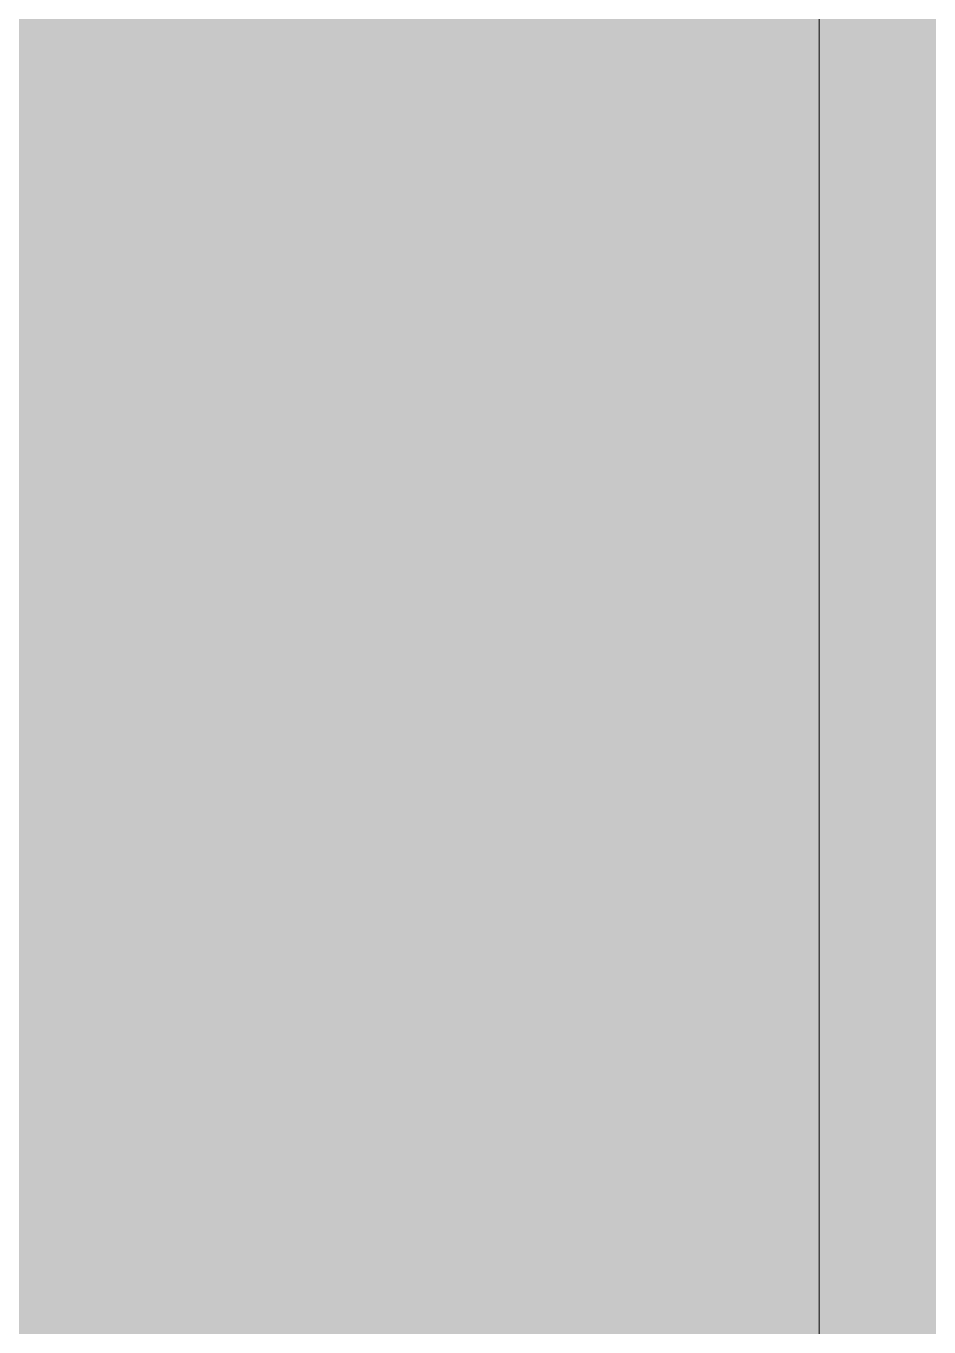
# Model space of a CAD drawing. Header units: millimetres. Extents: x 5622 to 8918, y 2044 to 6634.
# Drawn here: x 8370.15 to 8374.03, y 3713.1 to 3718.7 of the extents above; entities that cross this region are included whole.
import ezdxf

# ---------------------------------------------------------------- set-up
doc = ezdxf.new("R2010")
doc.units = ezdxf.units.MM
for name, color, linetype, lineweight in [('F_ARREDI', 7, 'Continuous', 5), ('F_FERRAMENTA', 253, 'Continuous', 5), ('F_MULTI laminato OPACO_retino', 1, 'Continuous', 5)]:
    doc.layers.add(name, color=color, linetype=linetype, lineweight=lineweight)

# ---------------------------------------------------------------- blocks, each defined once
blk = doc.blocks.new('PIEDINO_infilare_H.52_prospetto_fronte')
at = {"layer": 'F_FERRAMENTA'}
blk.add_line((-45518.7534, 10865.2187), (-45518.7534, 10922.7187), dxfattribs=at)
blk = doc.blocks.new("LIBRERIA_ingresso-living_sez._B.B'")
at = {"layer": 'F_MULTI laminato OPACO_retino', "true_color": 0x636466}
h = blk.add_hatch(color=251, dxfattribs=at)
h.dxf.hatch_style = 1
h.paths.add_polyline_path([(41313.1315, 11071.1262), (41913.1315, 11071.1262), (41913.1315, 13145.6262), (41313.1315, 13145.6262)])
at = {"layer": 'F_MULTI laminato OPACO_retino', "true_color": 0x939598}
h = blk.add_hatch(color=252, dxfattribs=at)
h.dxf.hatch_style = 1
h.paths.add_polyline_path([(41313.1315, 13145.6262), (41613.1315, 13145.6262), (41613.1315, 11071.1262), (41313.1315, 11071.1262)])
at = {"color": 4}
blk.add_blockref('PIEDINO_infilare_H.52_prospetto_fronte', (86887.885, 205.9075), dxfattribs=at)

msp = doc.modelspace()

# ---------------------------------------------------------------- block references
at = {"layer": 'F_ARREDI'}
msp.add_blockref("LIBRERIA_ingresso-living_sez._B.B'", (-32995.5688, -7407.2995), dxfattribs=at)

doc.saveas('drawing.dxf')
